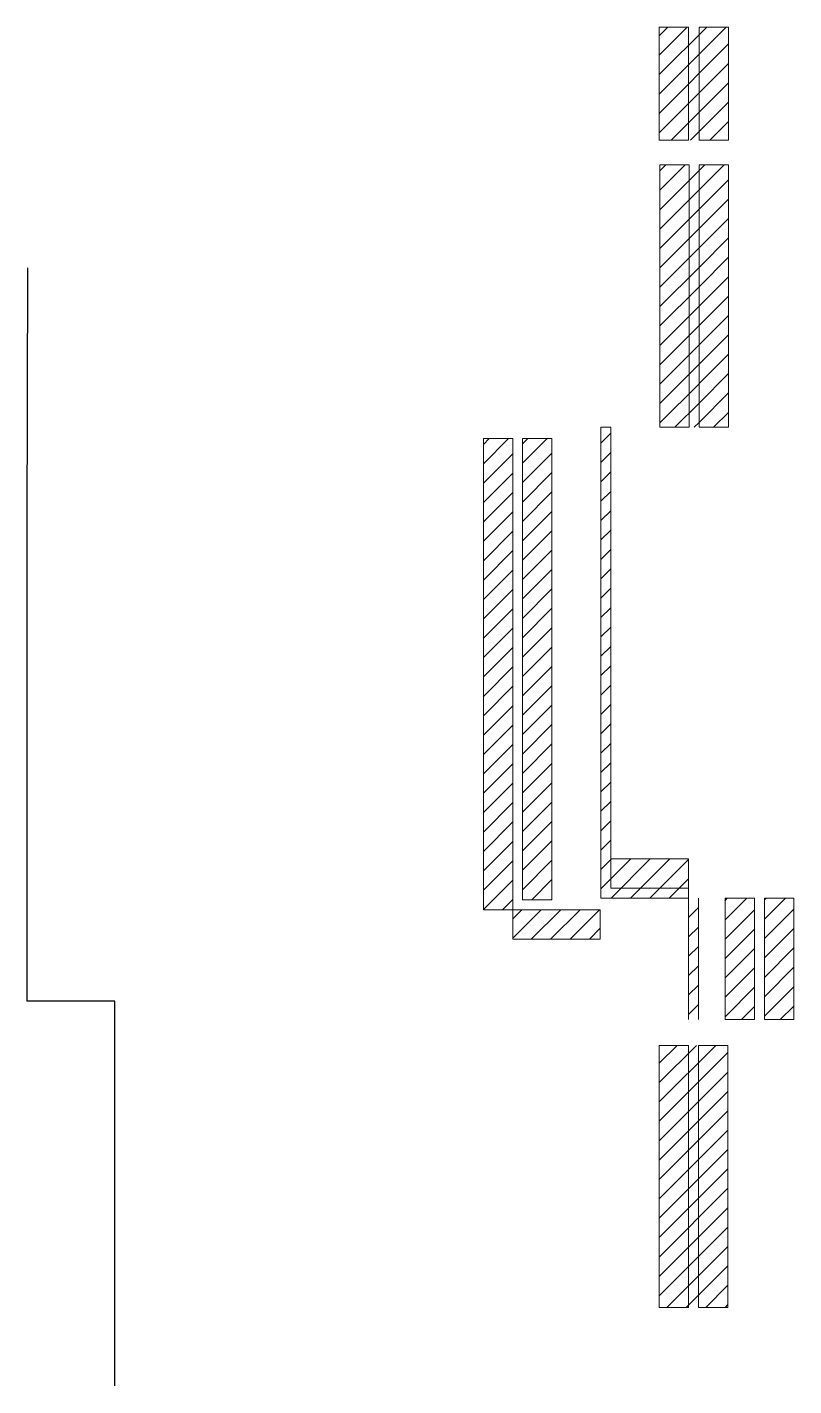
# Model space of a CAD drawing. Header units: millimetres. Extents: x -81576 to 1046824, y -248937 to 691537.
# Drawn here: x 127317 to 142949, y -59988 to -32291 of the extents above; entities that cross this region are included whole.
import ezdxf

# ---------------------------------------------------------------- set-up
doc = ezdxf.new("R2010")
doc.units = ezdxf.units.MM
doc.layers.add('Размеры', color=7, linetype='Continuous', lineweight=15)

msp = doc.modelspace()

# ---------------------------------------------------------------- hatches: boundary and pattern name
h = msp.add_hatch()
h.set_pattern_fill('ANSI31', color=1, scale=88)
h.paths.add_polyline_path([(140804.1, -32290.7), (140204.1, -32290.7), (140204.1, -34596.6), (140804.1, -34596.6)])
h.paths.add_polyline_path([(141620.1, -32290.7), (141020.1, -32290.7), (141020.1, -34596.6), (141620.1, -34596.6)])
h.paths.add_polyline_path([(140817.4, -35096.6), (140217.4, -35096.6), (140217.4, -40446.6), (140816.5, -40446.6)])
h.paths.add_polyline_path([(141617.4, -35096.6), (141017.4, -35096.6), (141017.4, -40446.6), (141617.4, -40446.6)])
h.paths.add_polyline_path([(139003.5, -50281.8), (137218.3, -50281.8), (137218.3, -50881.8), (139003.5, -50881.8)])
h.paths.add_polyline_path([(137218.3, -40678.7), (136618.3, -40678.7), (136618.3, -50281.8), (137218.3, -50281.8)])
h.paths.add_polyline_path([(138018.3, -40678.7), (137418.3, -40678.7), (137418.3, -50077.5), (138018.3, -50077.5)])
h.paths.add_polyline_path([(140801.6, -49244.7), (139216.4, -49244.7), (139216.4, -49844.7), (140801.6, -49844.7)], flags=17)
h.paths.add_polyline_path([(142146.5, -50045.8), (141546.5, -50045.8), (141546.5, -52520.8), (142146.5, -52520.8)])
h.paths.add_polyline_path([(142949, -50046.6), (142349, -50046.6), (142349, -52521.6), (142949, -52521.6)])
h.paths.add_polyline_path([(141604.1, -53046.6), (141004.1, -53046.6), (141004.1, -58389.6), (141604.1, -58389.6)])
h.paths.add_polyline_path([(140804.1, -53046.6), (140204.1, -53046.6), (140204.1, -58389.6), (140804.1, -58389.6)])
h.paths.add_polyline_path([(141020.1, -32290.7), (140804.1, -32290.7), (140804.1, -34596.6), (141020.1, -34596.6)])
h.paths.add_polyline_path([(141017.4, -35096.6), (140817.4, -35096.6), (140816.5, -40446.6), (141016.5, -40446.6)])
h.paths.add_polyline_path([(139216.4, -40945.8), (139216.4, -40445.8), (139016.4, -40445.8), (139016.4, -40945.8), (139016.4, -49844.7), (139016.4, -50045.8), (140801.6, -50045.8), (140801.6, -49844.7), (139216.4, -49844.7)])
h.paths.add_polyline_path([(141004.1, -50046.6), (140804.1, -50046.6), (140804.1, -52521.6), (141004.1, -52521.6)])
h.paths.add_polyline_path([(141004.1, -53046.6), (140804.1, -53046.6), (140804.1, -58389.6), (141004.1, -58389.6)])

# ---------------------------------------------------------------- linework, layer by layer
at = {"color": 3}
msp.add_lwpolyline([(129105.2, -59987.6), (129105.2, -54644.6), (129105.2, -52144.6), (127317.5, -52144.6), (127317.5, -42543.8), (127330.8, -37193.8)], dxfattribs=at)
at = {"layer": 'Размеры', "color": 1}
for p, q in [((140804.1, -50046.6), (140804.1, -52521.6)), ((141004.1, -50046.6), (141004.1, -52521.6)), ((140804.1, -53046.6), (140804.1, -58389.6)), ((141004.1, -53046.6), (141004.1, -58389.6))]:
    msp.add_line(p, q, dxfattribs=at)
at = {"layer": 'Размеры'}
for points in [[(140804.1, -32290.7), (140204.1, -32290.7), (140204.1, -34596.6), (140804.1, -34596.6)], [(141020.1, -32290.7), (141620.1, -32290.7), (141620.1, -34596.6), (141020.1, -34596.6)], [(140817.4, -35096.6), (140217.4, -35096.6), (140217.4, -40446.6), (140817.4, -40446.6)], [(141017.4, -35096.6), (141617.4, -35096.6), (141617.4, -40446.6), (141017.4, -40446.6)], [(137218.3, -40678.7), (136618.3, -40678.7), (136618.3, -50281.8), (137218.3, -50281.8)], [(137418.3, -50077.5), (138018.3, -50077.5), (138018.3, -40678.7), (137418.3, -40678.7)], [(139216.4, -49844.7), (140801.6, -49844.7), (140801.6, -49244.7), (139216.4, -49244.7)], [(141546.5, -52520.8), (142146.5, -52520.8), (142146.5, -50045.8), (141546.5, -50045.8)], [(142349, -52521.6), (142949, -52521.6), (142949, -50046.6), (142349, -50046.6)], [(137218.3, -50281.8), (139003.5, -50281.8), (139003.5, -50881.8), (137218.3, -50881.8)], [(140204.1, -53046.6), (140804.1, -53046.6), (140804.1, -58389.6), (140204.1, -58389.6)], [(141004.1, -53046.6), (141604.1, -53046.6), (141604.1, -58389.6), (141004.1, -58389.6)]]:
    msp.add_lwpolyline(points, close=True, dxfattribs=at)
at = {"layer": 'Размеры', "color": 1}
for points in [[(140804.1, -34596.6), (140804.1, -32290.7)], [(141020.1, -34596.6), (141020.1, -32290.7)], [(140816.5, -40446.6), (140817.4, -35096.6)], [(141016.5, -40446.6), (141017.4, -35096.6)]]:
    msp.add_lwpolyline(points, dxfattribs=at)
msp.add_lwpolyline([(139016.4, -40945.8), (139016.4, -40445.8), (139216.4, -40445.8), (139216.4, -40945.8), (139216.4, -49844.7), (140801.6, -49844.7), (140801.6, -50045.8), (139016.4, -50045.8), (139016.4, -49844.7)], close=True, dxfattribs=at)

doc.saveas('drawing.dxf')
